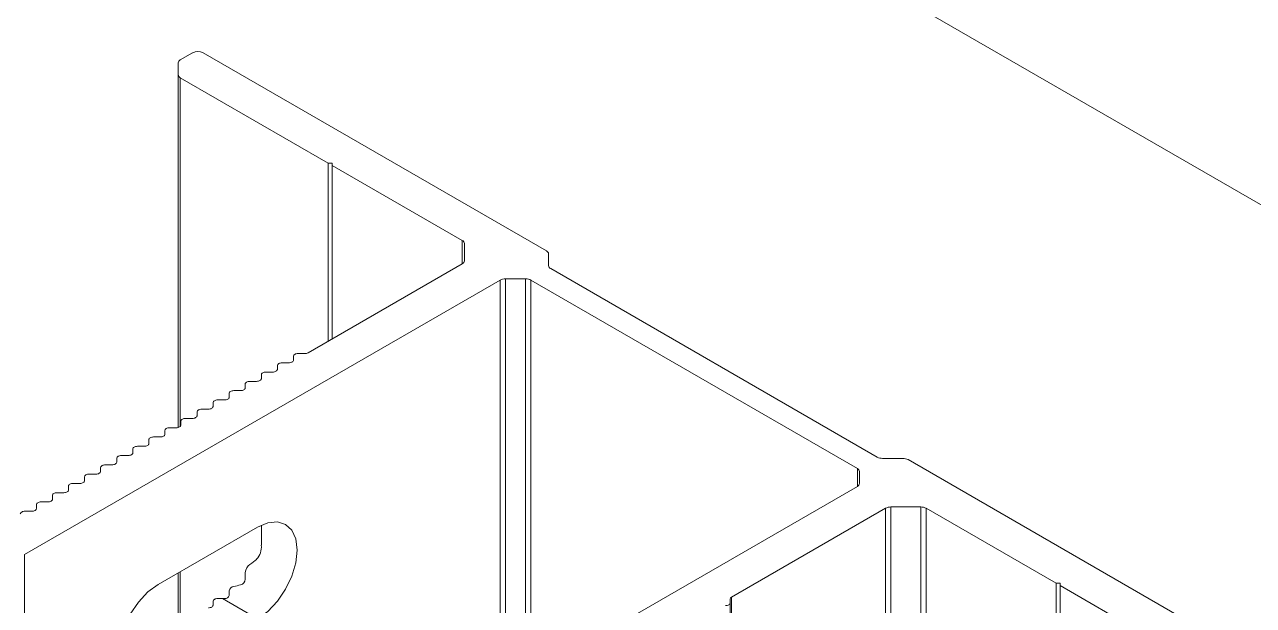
# Model space of a CAD drawing. Header units: millimetres. Extents: x 39 to 459, y 26 to 647.
# Drawn here: x 74.166 to 76.136, y 241.521 to 242.452 of the extents above; entities that cross this region are included whole.
import ezdxf

# ---------------------------------------------------------------- set-up
doc = ezdxf.new("R2010")
doc.units = ezdxf.units.MM
doc.layers.add('ANTET', color=7, linetype='Continuous')

# ---------------------------------------------------------------- blocks, each defined once
blk = doc.blocks.new('Griyaj Montajı')
at = {"color": 7, "linetype": 'Continuous', "lineweight": 15}
for p, q in [((11080.9452, 2121.2506), (11055.9518, 2135.679)), ((11057.3703, 2134.0926), (11057.3901, 2134.104)), ((11057.9572, 2133.7864), (11057.4071, 2134.104)), ((11057.3668, 2134.0689), (11057.3668, 2134.0877)), ((11057.3668, 2134.0689), (11057.3668, 2133.5032)), ((11057.6075, 2133.927), (11057.3703, 2134.064)), ((11057.6139, 2133.927), (11057.6075, 2133.927)), ((11057.6075, 2133.927), (11057.6075, 2133.6417)), ((11057.6139, 2133.927), (11057.6139, 2133.9234)), ((11057.8222, 2133.8031), (11057.6139, 2133.9234)), ((11057.6139, 2133.9234), (11057.6139, 2133.6454)), ((11057.8257, 2133.7705), (11057.8257, 2133.7982)), ((11057.8222, 2133.7656), (11057.5752, 2133.6231)), ((11057.9607, 2133.7815), (11057.9607, 2133.7628)), ((11057.9643, 2133.7579), (11058.4876, 2133.4558)), ((11057.883, 2133.7395), (11057.1207, 2133.2994)), ((11057.9239, 2133.7415), (11057.8915, 2133.7415)), ((11057.9324, 2133.7395), (11058.4557, 2133.4374)), ((11057.5334, 2133.6069), (11057.5442, 2133.6069)), ((11057.5517, 2133.6113), (11057.5517, 2133.6175)), ((11057.5592, 2133.6218), (11057.5699, 2133.6218)), ((11057.5002, 2133.5815), (11057.5002, 2133.5877)), ((11057.5077, 2133.5921), (11057.5184, 2133.5921)), ((11057.5259, 2133.5964), (11057.5259, 2133.6026)), ((11057.4744, 2133.5666), (11057.4744, 2133.5729)), ((11057.4819, 2133.5772), (11057.4927, 2133.5772)), ((11057.4304, 2133.5474), (11057.4411, 2133.5474)), ((11057.4486, 2133.5518), (11057.4486, 2133.558)), ((11057.4561, 2133.5623), (11057.4669, 2133.5623)), ((11057.3971, 2133.522), (11057.3971, 2133.5282)), ((11057.4046, 2133.5326), (11057.4154, 2133.5326)), ((11057.4229, 2133.5369), (11057.4229, 2133.5431)), ((11057.3714, 2133.5072), (11057.3714, 2133.5134)), ((11057.3789, 2133.5177), (11057.3896, 2133.5177)), ((11057.3274, 2133.488), (11057.3381, 2133.488)), ((11057.3456, 2133.4923), (11057.3456, 2133.4985)), ((11057.3531, 2133.5028), (11057.3639, 2133.5028)), ((11057.2941, 2133.4626), (11057.2941, 2133.4688)), ((11057.3016, 2133.4731), (11057.3124, 2133.4731)), ((11057.3199, 2133.4774), (11057.3199, 2133.4836)), ((11057.2683, 2133.4477), (11057.2683, 2133.4539)), ((11057.2758, 2133.4582), (11057.2866, 2133.4582)), ((11058.5285, 2133.4537), (11058.496, 2133.4537)), ((11058.537, 2133.4517), (11059.0872, 2133.1341)), ((11057.2243, 2133.4285), (11057.2351, 2133.4285)), ((11057.2426, 2133.4328), (11057.2426, 2133.439)), ((11057.2501, 2133.4434), (11057.2608, 2133.4434)), ((11058.4592, 2133.4325), (11058.4592, 2133.4137)), ((11057.1911, 2133.4031), (11057.1911, 2133.4093)), ((11057.1986, 2133.4136), (11057.2093, 2133.4136)), ((11057.2168, 2133.4179), (11057.2168, 2133.4242)), ((11058.4557, 2133.4088), (11057.6935, 2132.9688)), ((11057.1653, 2133.3882), (11057.1653, 2133.3944)), ((11057.1728, 2133.3987), (11057.1836, 2133.3987)), ((11057.1213, 2133.369), (11057.1321, 2133.369)), ((11057.1396, 2133.3733), (11057.1396, 2133.3795)), ((11057.1471, 2133.3839), (11057.1578, 2133.3839)), ((11058.501, 2133.3738), (11058.2541, 2133.2312)), ((11058.501, 2133.3738), (11058.501, 2132.3939)), ((11058.5095, 2133.3758), (11058.5575, 2133.3758)), ((11058.5095, 2133.3758), (11058.5095, 2132.3959)), ((11058.5575, 2133.3758), (11058.5575, 2132.3959)), ((11058.5659, 2133.3738), (11058.7743, 2133.2535)), ((11058.5659, 2133.3738), (11058.5659, 2132.3939)), ((11057.494, 2133.3435), (11057.3349, 2133.2516)), ((11057.1207, 2133.2994), (11057.1207, 2132.3196)), ((11057.3668, 2133.27), (11057.3668, 2133.1847)), ((11058.7806, 2133.2535), (11058.7743, 2133.2535)), ((11058.7743, 2133.2535), (11058.7743, 2132.8309)), ((11058.7806, 2133.2535), (11058.7806, 2133.2498)), ((11058.2541, 2133.2312), (11058.2541, 2132.2513)), ((11058.7806, 2133.2498), (11059.0179, 2133.1129)), ((11058.7806, 2133.2498), (11058.7806, 2132.8273)), ((11057.4229, 2133.2247), (11057.4229, 2133.2185)), ((11057.4378, 2133.229), (11057.4304, 2133.229)), ((11057.4378, 2133.229), (11057.494, 2133.1965)), ((11058.2519, 2133.2219), (11058.2519, 2133.2281)), ((11058.2519, 2133.2219), (11058.2519, 2132.2421))]:
    blk.add_line(p, q, dxfattribs=at)
at = {"color": 8, "linetype": 'Continuous', "lineweight": 15}
for p, q in [((11057.3703, 2134.064), (11057.3703, 2133.5049)), ((11057.8222, 2133.8031), (11057.8222, 2133.7656)), ((11057.883, 2133.7395), (11057.883, 2133.0782)), ((11057.8915, 2133.7415), (11057.8915, 2133.0831)), ((11057.9239, 2133.7415), (11057.9239, 2133.1018)), ((11057.9324, 2133.7395), (11057.9324, 2133.1067)), ((11058.4557, 2133.4374), (11058.4557, 2133.4088)), ((11057.3703, 2133.272), (11057.3703, 2133.1865))]:
    blk.add_line(p, q, dxfattribs=at)
at = {"color": 7, "linetype": 'Continuous', "lineweight": 15, "flags": 128}
for points in [[(11057.5259, 2133.6026), (11057.5261, 2133.6034), (11057.5265, 2133.6042), (11057.5272, 2133.605), (11057.5281, 2133.6057), (11057.5292, 2133.6062), (11057.5305, 2133.6066), (11057.532, 2133.6068), (11057.5334, 2133.6069)], [(11057.5442, 2133.6069), (11057.5456, 2133.607), (11057.547, 2133.6073), (11057.5483, 2133.6077), (11057.5495, 2133.6082), (11057.5504, 2133.6088), (11057.5511, 2133.6096), (11057.5515, 2133.6104), (11057.5517, 2133.6113)], [(11057.5517, 2133.6175), (11057.5518, 2133.6183), (11057.5522, 2133.6191), (11057.5529, 2133.6199), (11057.5539, 2133.6205), (11057.555, 2133.6211), (11057.5563, 2133.6215), (11057.5577, 2133.6217), (11057.5592, 2133.6218)], [(11057.5002, 2133.5877), (11057.5003, 2133.5886), (11057.5007, 2133.5894), (11057.5014, 2133.5901), (11057.5024, 2133.5908), (11057.5035, 2133.5913), (11057.5048, 2133.5917), (11057.5062, 2133.592), (11057.5077, 2133.5921)], [(11057.5184, 2133.5921), (11057.5199, 2133.5921), (11057.5213, 2133.5924), (11057.5226, 2133.5928), (11057.5237, 2133.5933), (11057.5247, 2133.594), (11057.5253, 2133.5947), (11057.5258, 2133.5955), (11057.5259, 2133.5964)], [(11057.4669, 2133.5623), (11057.4684, 2133.5624), (11057.4698, 2133.5626), (11057.4711, 2133.563), (11057.4722, 2133.5636), (11057.4731, 2133.5642), (11057.4738, 2133.565), (11057.4743, 2133.5658), (11057.4744, 2133.5666)], [(11057.4744, 2133.5729), (11057.4745, 2133.5737), (11057.475, 2133.5745), (11057.4757, 2133.5753), (11057.4766, 2133.5759), (11057.4777, 2133.5765), (11057.479, 2133.5769), (11057.4804, 2133.5771), (11057.4819, 2133.5772)], [(11057.4927, 2133.5772), (11057.4941, 2133.5773), (11057.4955, 2133.5775), (11057.4968, 2133.5779), (11057.498, 2133.5784), (11057.4989, 2133.5791), (11057.4996, 2133.5799), (11057.5, 2133.5807), (11057.5002, 2133.5815)], [(11057.4229, 2133.5431), (11057.423, 2133.544), (11057.4235, 2133.5448), (11057.4241, 2133.5455), (11057.4251, 2133.5462), (11057.4262, 2133.5467), (11057.4275, 2133.5471), (11057.4289, 2133.5474), (11057.4304, 2133.5474)], [(11057.4411, 2133.5474), (11057.4426, 2133.5475), (11057.444, 2133.5478), (11057.4453, 2133.5482), (11057.4464, 2133.5487), (11057.4474, 2133.5494), (11057.4481, 2133.5501), (11057.4485, 2133.5509), (11057.4486, 2133.5518)], [(11057.4486, 2133.558), (11057.4488, 2133.5588), (11057.4492, 2133.5596), (11057.4499, 2133.5604), (11057.4508, 2133.561), (11057.452, 2133.5616), (11057.4533, 2133.562), (11057.4547, 2133.5622), (11057.4561, 2133.5623)], [(11057.3971, 2133.5282), (11057.3973, 2133.5291), (11057.3977, 2133.5299), (11057.3984, 2133.5306), (11057.3993, 2133.5313), (11057.4005, 2133.5318), (11057.4018, 2133.5322), (11057.4032, 2133.5325), (11057.4046, 2133.5326)], [(11057.4154, 2133.5326), (11057.4168, 2133.5327), (11057.4183, 2133.5329), (11057.4196, 2133.5333), (11057.4207, 2133.5338), (11057.4216, 2133.5345), (11057.4223, 2133.5352), (11057.4227, 2133.5361), (11057.4229, 2133.5369)], [(11057.3639, 2133.5028), (11057.3653, 2133.5029), (11057.3667, 2133.5032), (11057.368, 2133.5036), (11057.3692, 2133.5041), (11057.3701, 2133.5048), (11057.3708, 2133.5055), (11057.3712, 2133.5063), (11057.3714, 2133.5072)], [(11057.3714, 2133.5134), (11057.3715, 2133.5142), (11057.3719, 2133.515), (11057.3726, 2133.5158), (11057.3736, 2133.5164), (11057.3747, 2133.517), (11057.376, 2133.5174), (11057.3774, 2133.5176), (11057.3789, 2133.5177)], [(11057.3896, 2133.5177), (11057.3911, 2133.5178), (11057.3925, 2133.518), (11057.3938, 2133.5184), (11057.3949, 2133.519), (11057.3959, 2133.5196), (11057.3966, 2133.5204), (11057.397, 2133.5212), (11057.3971, 2133.522)], [(11057.3199, 2133.4836), (11057.32, 2133.4845), (11057.3204, 2133.4853), (11057.3211, 2133.486), (11057.3221, 2133.4867), (11057.3232, 2133.4872), (11057.3245, 2133.4876), (11057.3259, 2133.4879), (11057.3274, 2133.488)], [(11057.3381, 2133.488), (11057.3396, 2133.488), (11057.341, 2133.4883), (11057.3423, 2133.4887), (11057.3434, 2133.4892), (11057.3444, 2133.4899), (11057.345, 2133.4906), (11057.3455, 2133.4915), (11057.3456, 2133.4923)], [(11057.3456, 2133.4985), (11057.3458, 2133.4994), (11057.3462, 2133.5002), (11057.3469, 2133.5009), (11057.3478, 2133.5016), (11057.3489, 2133.5021), (11057.3502, 2133.5025), (11057.3517, 2133.5028), (11057.3531, 2133.5028)], [(11057.2941, 2133.4688), (11057.2942, 2133.4696), (11057.2947, 2133.4704), (11057.2954, 2133.4712), (11057.2963, 2133.4718), (11057.2974, 2133.4724), (11057.2987, 2133.4728), (11057.3001, 2133.473), (11057.3016, 2133.4731)], [(11057.3124, 2133.4731), (11057.3138, 2133.4732), (11057.3152, 2133.4734), (11057.3165, 2133.4738), (11057.3177, 2133.4744), (11057.3186, 2133.475), (11057.3193, 2133.4758), (11057.3197, 2133.4766), (11057.3199, 2133.4774)], [(11057.2608, 2133.4434), (11057.2623, 2133.4434), (11057.2637, 2133.4437), (11057.265, 2133.4441), (11057.2661, 2133.4446), (11057.2671, 2133.4453), (11057.2678, 2133.446), (11057.2682, 2133.4468), (11057.2683, 2133.4477)], [(11057.2683, 2133.4539), (11057.2685, 2133.4547), (11057.2689, 2133.4556), (11057.2696, 2133.4563), (11057.2705, 2133.457), (11057.2717, 2133.4575), (11057.273, 2133.4579), (11057.2744, 2133.4581), (11057.2758, 2133.4582)], [(11057.2866, 2133.4582), (11057.2881, 2133.4583), (11057.2895, 2133.4586), (11057.2908, 2133.459), (11057.2919, 2133.4595), (11057.2928, 2133.4602), (11057.2935, 2133.4609), (11057.294, 2133.4617), (11057.2941, 2133.4626)], [(11057.2168, 2133.4242), (11057.217, 2133.425), (11057.2174, 2133.4258), (11057.2181, 2133.4266), (11057.219, 2133.4272), (11057.2202, 2133.4278), (11057.2215, 2133.4282), (11057.2229, 2133.4284), (11057.2243, 2133.4285)], [(11057.2351, 2133.4285), (11057.2365, 2133.4286), (11057.238, 2133.4288), (11057.2393, 2133.4292), (11057.2404, 2133.4298), (11057.2413, 2133.4304), (11057.242, 2133.4312), (11057.2424, 2133.432), (11057.2426, 2133.4328)], [(11057.2426, 2133.439), (11057.2427, 2133.4399), (11057.2432, 2133.4407), (11057.2438, 2133.4414), (11057.2448, 2133.4421), (11057.2459, 2133.4426), (11057.2472, 2133.443), (11057.2486, 2133.4433), (11057.2501, 2133.4434)], [(11057.1911, 2133.4093), (11057.1912, 2133.4101), (11057.1916, 2133.4109), (11057.1923, 2133.4117), (11057.1933, 2133.4124), (11057.1944, 2133.4129), (11057.1957, 2133.4133), (11057.1971, 2133.4135), (11057.1986, 2133.4136)], [(11057.2093, 2133.4136), (11057.2108, 2133.4137), (11057.2122, 2133.4139), (11057.2135, 2133.4143), (11057.2146, 2133.4149), (11057.2156, 2133.4155), (11057.2163, 2133.4163), (11057.2167, 2133.4171), (11057.2168, 2133.4179)], [(11057.1578, 2133.3839), (11057.1593, 2133.384), (11057.1607, 2133.3842), (11057.162, 2133.3846), (11057.1631, 2133.3851), (11057.164, 2133.3858), (11057.1647, 2133.3866), (11057.1652, 2133.3874), (11057.1653, 2133.3882)], [(11057.1653, 2133.3944), (11057.1655, 2133.3953), (11057.1659, 2133.3961), (11057.1666, 2133.3968), (11057.1675, 2133.3975), (11057.1686, 2133.398), (11057.1699, 2133.3984), (11057.1713, 2133.3987), (11057.1728, 2133.3987)], [(11057.1836, 2133.3987), (11057.185, 2133.3988), (11057.1864, 2133.3991), (11057.1877, 2133.3995), (11057.1889, 2133.4), (11057.1898, 2133.4007), (11057.1905, 2133.4014), (11057.1909, 2133.4022), (11057.1911, 2133.4031)], [(11057.1138, 2133.3647), (11057.1139, 2133.3655), (11057.1144, 2133.3663), (11057.1151, 2133.3671), (11057.116, 2133.3677), (11057.1171, 2133.3683), (11057.1184, 2133.3687), (11057.1198, 2133.3689), (11057.1213, 2133.369)], [(11057.1321, 2133.369), (11057.1335, 2133.3691), (11057.1349, 2133.3693), (11057.1362, 2133.3697), (11057.1374, 2133.3703), (11057.1383, 2133.3709), (11057.139, 2133.3717), (11057.1394, 2133.3725), (11057.1396, 2133.3733)], [(11057.1396, 2133.3795), (11057.1397, 2133.3804), (11057.1401, 2133.3812), (11057.1408, 2133.382), (11057.1418, 2133.3826), (11057.1429, 2133.3831), (11057.1442, 2133.3835), (11057.1456, 2133.3838), (11057.1471, 2133.3839)], [(11057.494, 2133.3435), (11057.5105, 2133.3505), (11057.5259, 2133.352), (11057.539, 2133.3479), (11057.5492, 2133.3386), (11057.5555, 2133.3245), (11057.5577, 2133.3067), (11057.5555, 2133.2865), (11057.5492, 2133.2651), (11057.539, 2133.244), (11057.5259, 2133.2247), (11057.5105, 2133.2085), (11057.494, 2133.1965)], [(11057.5002, 2133.3467), (11057.5002, 2133.3321), (11057.5002, 2133.3145)], [(11057.4744, 2133.271), (11057.4744, 2133.2674), (11057.4744, 2133.2638), (11057.4744, 2133.2603)], [(11057.3349, 2133.1047), (11057.3185, 2133.0977), (11057.3031, 2133.0961), (11057.2899, 2133.1002), (11057.2798, 2133.1096), (11057.2735, 2133.1236), (11057.2713, 2133.1414), (11057.2735, 2133.1617), (11057.2798, 2133.1831), (11057.2899, 2133.2041), (11057.3031, 2133.2234), (11057.3185, 2133.2396), (11057.3349, 2133.2516)], [(11057.4486, 2133.2415), (11057.4486, 2133.239), (11057.4486, 2133.2365), (11057.4486, 2133.2341)], [(11057.4229, 2133.2185), (11057.4227, 2133.2176), (11057.4223, 2133.2168), (11057.4216, 2133.216), (11057.4207, 2133.2154), (11057.4196, 2133.2149), (11057.4183, 2133.2145), (11057.4168, 2133.2142), (11057.4154, 2133.2141)], [(11057.4304, 2133.229), (11057.4289, 2133.2289), (11057.4275, 2133.2287), (11057.4262, 2133.2283), (11057.4251, 2133.2277), (11057.4241, 2133.2271), (11057.4235, 2133.2263), (11057.423, 2133.2255), (11057.4229, 2133.2247)], [(11058.2444, 2133.2176), (11058.2458, 2133.2177), (11058.2472, 2133.2179), (11058.2485, 2133.2183), (11058.2497, 2133.2188), (11058.2506, 2133.2195), (11058.2513, 2133.2203), (11058.2517, 2133.2211), (11058.2519, 2133.2219)]]:
    blk.add_lwpolyline(points, dxfattribs=at)
at = {"color": 7, "linetype": 'Continuous', "lineweight": 15}
for centre, radius, start, end in [((11057.3986, 2134.0876), 0.0184, 62.6118, 117.3906), ((11057.3728, 2134.0871), 0.00603, 114.374, 174.3074), ((11057.3728, 2134.0695), 0.00603, 185.6782, 245.6322), ((11057.8197, 2133.7976), 0.00603, 5.6777, 65.6271), ((11057.9547, 2133.7809), 0.00603, 5.6777, 65.6271), ((11057.8197, 2133.7711), 0.00604, 294.3826, 354.2988), ((11057.9667, 2133.7634), 0.00604, 185.7322, 245.6059), ((11057.8911, 2133.7242), 0.0173, 88.8593, 118.0361), ((11057.9243, 2133.7242), 0.0173, 61.9606, 91.1479), ((11057.5701, 2133.6326), 0.0108, 268.8469, 298.0417), ((11058.4957, 2133.471), 0.0173, 241.9637, 271.1343), ((11058.5289, 2133.4364), 0.0173, 61.9572, 91.154), ((11058.4532, 2133.4319), 0.00603, 5.6704, 65.6344), ((11058.4532, 2133.4143), 0.00604, 294.3826, 354.2988), ((11058.5092, 2133.3585), 0.0173, 88.8593, 118.0361), ((11058.5578, 2133.3585), 0.0173, 61.9606, 91.1506), ((11057.4708, 2133.3117), 0.0295, 317.8177, 5.4293), ((11057.4911, 2133.2697), 0.0167, 123.3106, 175.549), ((11057.4644, 2133.2608), 0.0101, 284.6478, 357.0586), ((11057.4421, 2133.2357), 0.00672, 261.7148, 346.4319), ((11057.457, 2133.24), 0.00844, 95.5202, 170.0187), ((11058.2556, 2133.2277), 0.00377, 114.3528, 174.3428)]:
    blk.add_arc(centre, radius, start, end, dxfattribs=at)
for centre, start_param, end_param in [((11057.3863, 2133.3322), 5.562567, 5.702188), ((11057.412, 2133.3173), 5.066397, 5.158187), ((11057.4378, 2133.3025), 4.712389, 4.738832)]:
    blk.add_ellipse(centre, major_axis=(0.1273, 0), ratio=0.577382, start_param=start_param, end_param=end_param, dxfattribs=at)

msp = doc.modelspace()

# ---------------------------------------------------------------- block references
at = {"layer": 'ANTET', "color": 0}
msp.add_blockref('Griyaj Montajı', (-10982.9547, -1891.697), dxfattribs=at)

doc.saveas('drawing.dxf')
